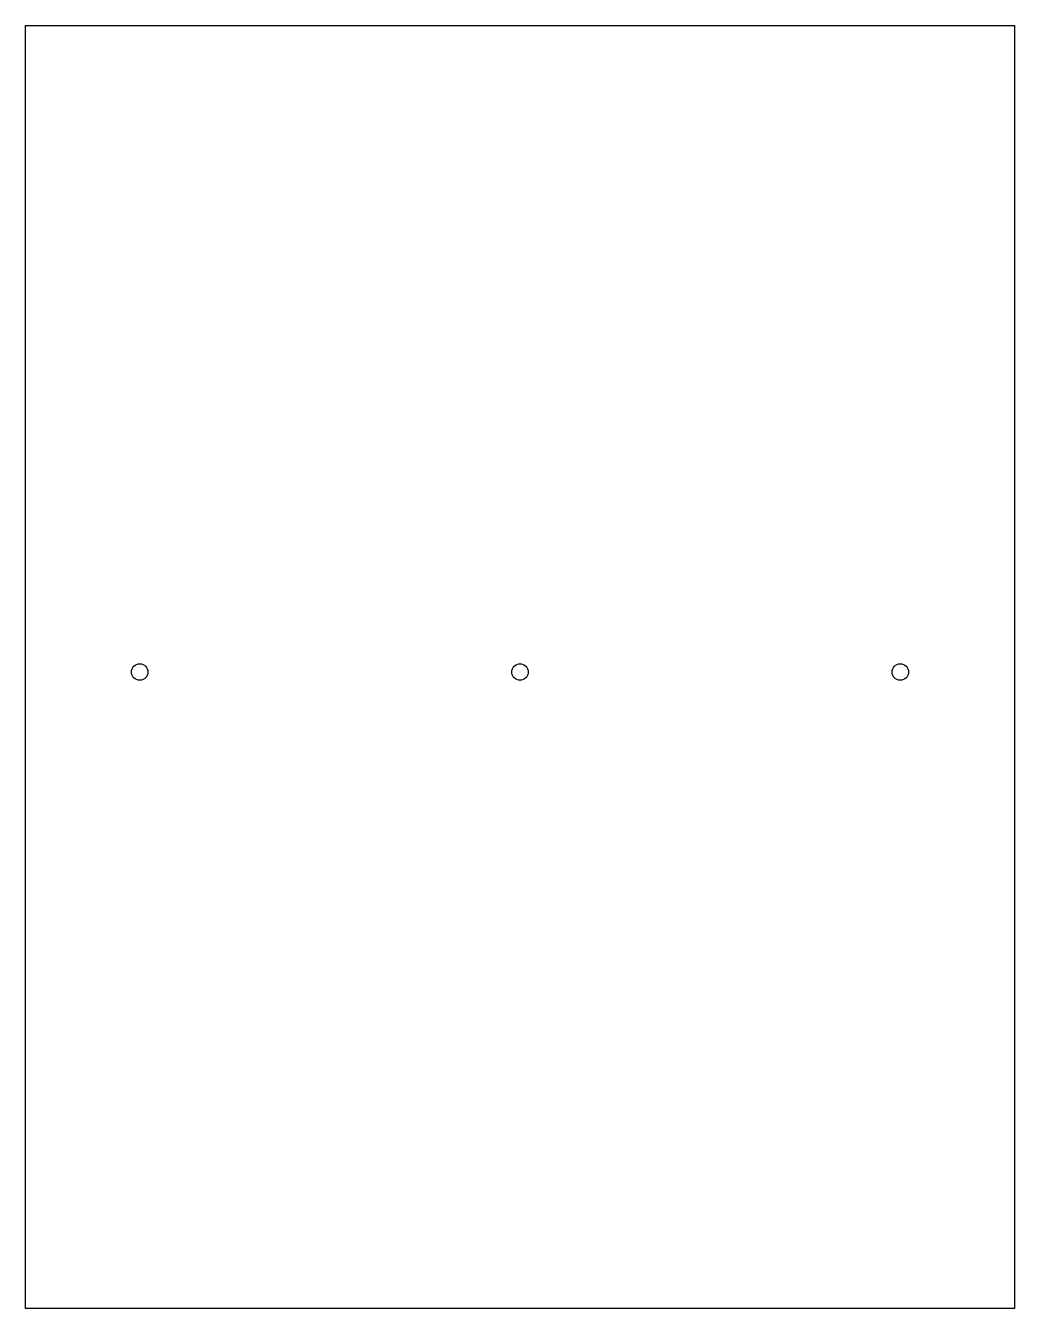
# Model space of a CAD drawing. Header units: millimetres. Extents: x -195 to 195, y -253 to 253.
import ezdxf

# ---------------------------------------------------------------- set-up
doc = ezdxf.new("R2010")
doc.units = ezdxf.units.MM
doc.layers.add('CORTE', color=1, linetype='Continuous')

msp = doc.modelspace()

# ---------------------------------------------------------------- linework, layer by layer
at = {"layer": 'CORTE'}
for p, q in [((-195, -253), (-195, 253)), ((-195, 253), (195, 253)), ((195, 253), (195, -253)), ((195, -253), (-195, -253))]:
    msp.add_line(p, q, dxfattribs=at)
for centre in [(-150, -2), (0, -2), (150, -2)]:
    msp.add_circle(centre, 3.25, dxfattribs=at)

doc.saveas('drawing.dxf')
